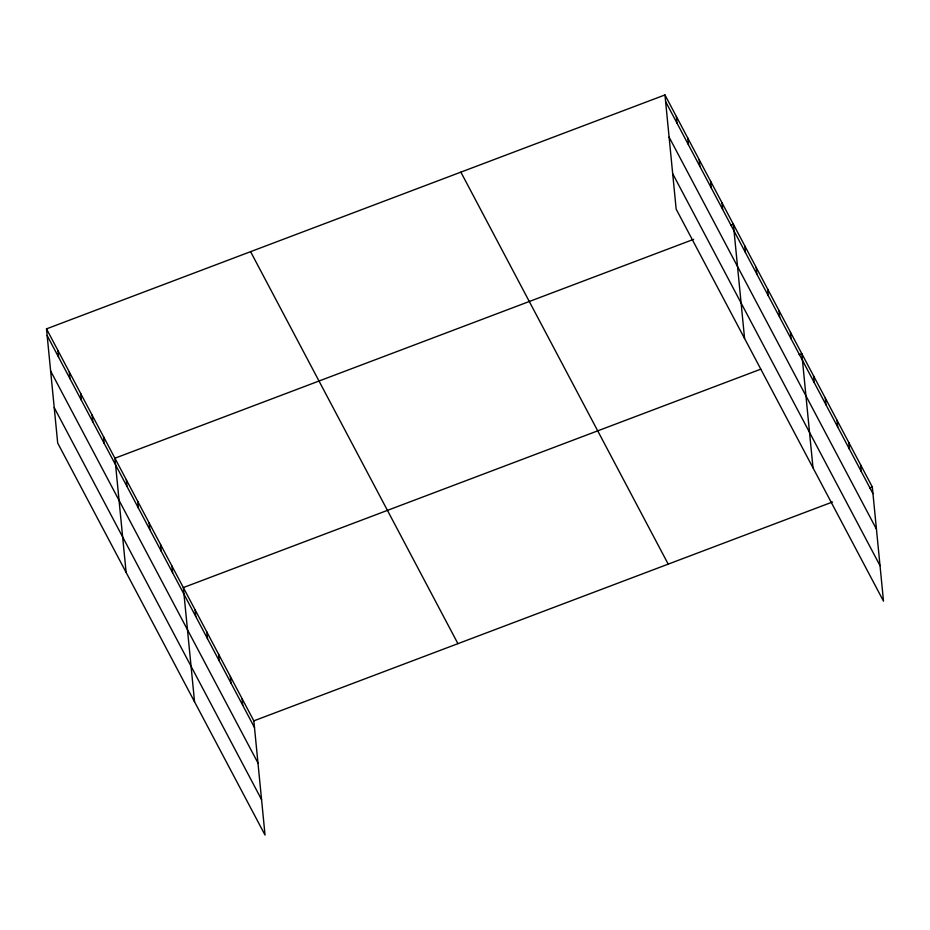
<?xml version="1.0" encoding="UTF-8"?>
<svg xmlns="http://www.w3.org/2000/svg" width="930" height="930" viewBox="0 0 930 930"><rect width="100%" height="100%" fill="white"/><g stroke="black" fill="none" stroke-linecap="round" stroke-linejoin="round"><path stroke-width="1.4" d="M46.5 328.86L253.832 720.855L265.038 835.059L57.695 443.064L46.5 328.86L664.962 94.941L872.305 486.936L883.5 601.14L676.168 209.145L664.962 94.941M693.629 239.347L114.925 458.211L126.12 572.415M730.736 225.304L733.386 224.304L744.581 338.508M760.728 369.198L183.338 587.574L194.544 701.778M799.161 354.667L801.811 353.667L813.006 467.86M253.832 720.855L832.548 501.979M869.655 487.948L872.305 486.936M665.624 101.637L872.956 493.632M669.1 137.117L876.432 529.112M672.681 173.666L880.024 565.661M460.873 172.143L668.205 564.126M250.589 251.67L457.932 643.665M47.151 335.556L254.495 727.539M50.639 371.024L257.97 763.019M54.219 407.584L261.551 799.579M860.552 464.733L861.215 471.417M848.799 442.517L849.462 449.202M837.058 420.302L837.709 426.998M825.305 398.087L825.968 404.783M813.552 375.871L814.215 382.567M790.407 332.103L791.058 338.799M779.003 310.539L779.654 317.235M767.599 288.986L768.25 295.67M756.195 267.422L756.846 274.118M744.79 245.869L745.442 252.553M721.982 202.74L722.645 209.436M710.578 181.187L711.241 187.872M699.174 159.623L699.837 166.319M687.77 138.07L688.433 144.755M676.366 116.506L677.028 123.202M242.091 698.639L242.742 705.335M230.338 676.424L230.989 683.12M218.585 654.209L219.248 660.904M206.844 632.005L207.495 638.689M195.091 609.789L195.742 616.474M171.934 566.01L172.596 572.706M160.53 544.457L161.192 551.153M149.137 522.893L149.788 529.589M137.733 501.34L138.384 508.024M126.329 479.775L126.98 486.471M103.521 436.658L104.172 443.354M92.117 415.094L92.767 421.79M80.712 393.541L81.363 400.226M69.308 371.977L69.959 378.673M57.904 350.412L58.555 357.108"/></g></svg>
